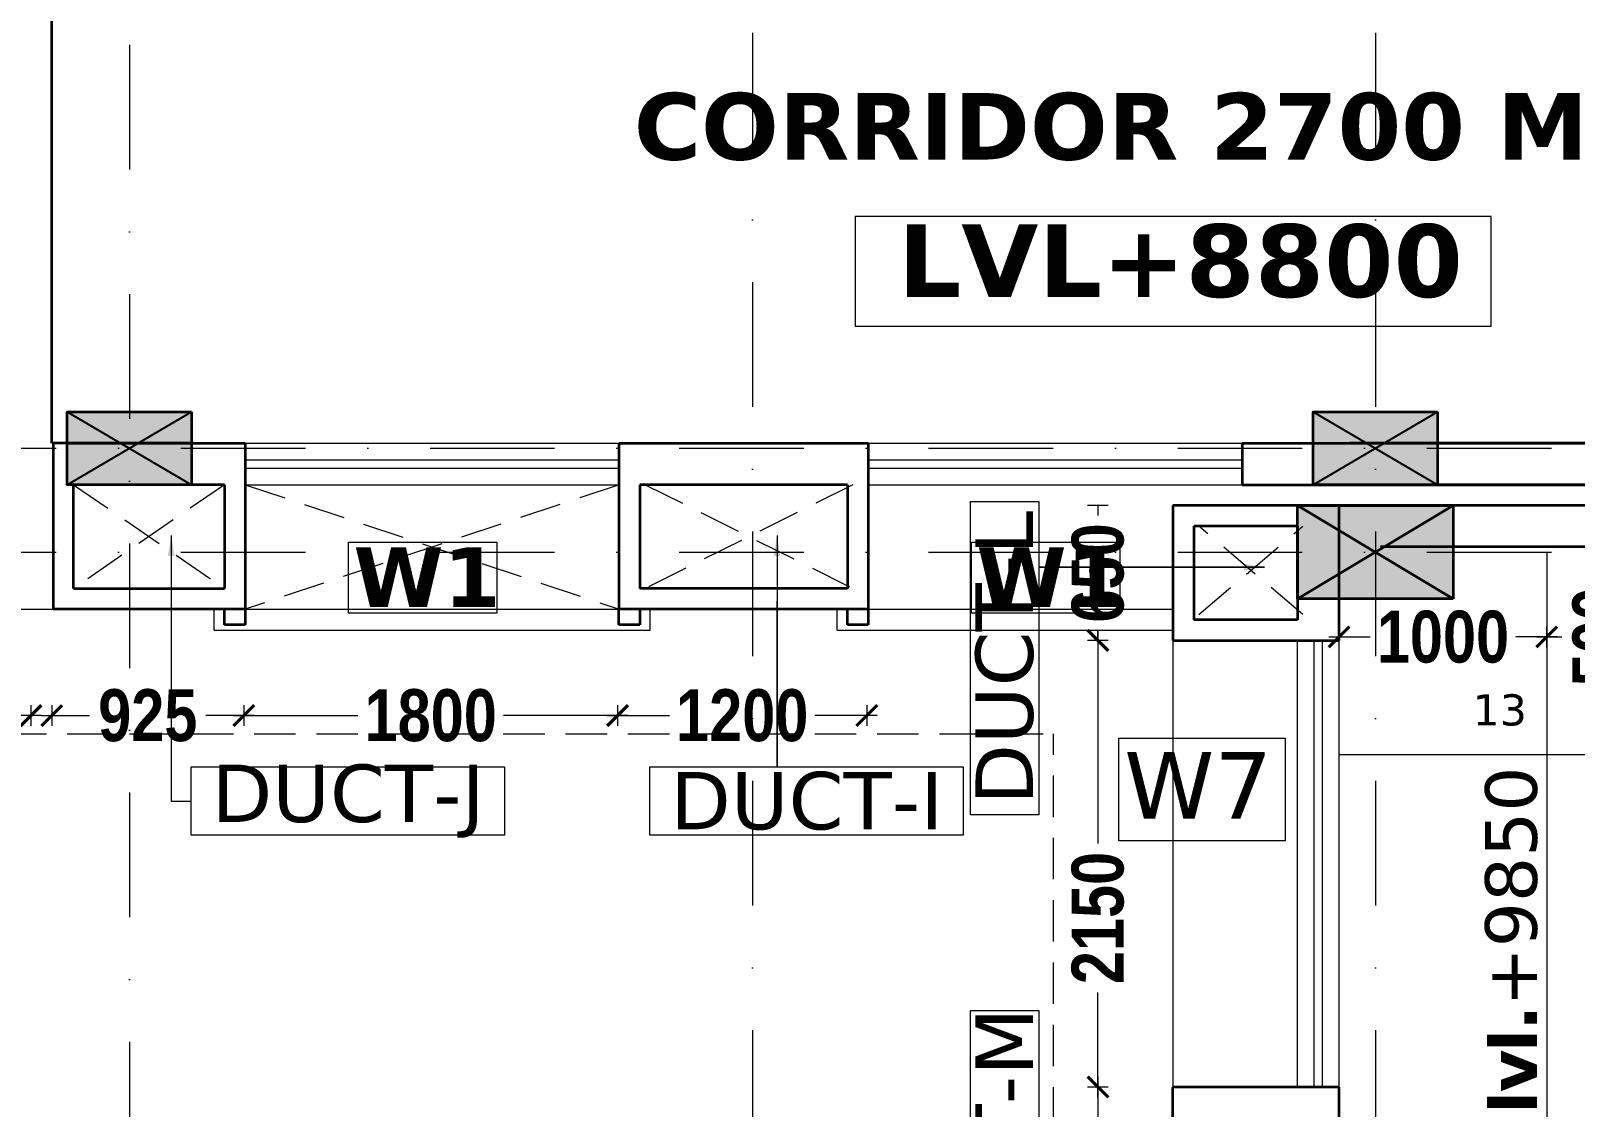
# Model space of a CAD drawing. Header units: millimetres. Extents: x -3092155 to 4513934, y -12317808 to 1850003.
# Drawn here: x -444989 to -437553, y -5530008 to -5524827 of the extents above; entities that cross this region are included whole.
import ezdxf

# ---------------------------------------------------------------- set-up
doc = ezdxf.new("R2010")
doc.units = ezdxf.units.MM
doc.header["$LTSCALE"] = 2
doc.header["$MEASUREMENT"] = 0
doc.header["$PDMODE"] = 34
doc.header["$PDSIZE"] = 500
doc.linetypes.add('DASHDOT', pattern=[1, 0.5, -0.25, 0, -0.25])
doc.linetypes.add('DASHED2', pattern=[0.375, 0.25, -0.125])
for name, color, linetype, lineweight in [('coloumn', 10, 'Continuous', 35), ('cornice', 12, 'Continuous', 25), ('D DIM', 250, 'Continuous', 9), ('DUCT', 37, 'Continuous', 35), ('expen. jt.', 130, 'Continuous', 35), ('glass', 5, 'Continuous', 15), ('GRID', 251, 'DASHDOT', 5), ('Layer1', 251, 'Continuous', 0), ('SILL', 74, 'Continuous', 9), ('Step', 251, 'Continuous', 9), ('TEXT', 7, 'Continuous', 13), ('VENTI', 162, 'Continuous', 5), ('W1', 162, 'Continuous', 5), ('W6', 162, 'Continuous', 5), ('WAll', 250, 'Continuous', 35)]:
    doc.layers.add(name, color=color, linetype=linetype, lineweight=lineweight)
doc.layers.add('DOT', color=7, linetype='DASHED2', lineweight=0, true_color=0x89067c)
doc.layers.add('duct text', color=7, linetype='Continuous', lineweight=5, true_color=0x30182a)
doc.styles.add('door', font='arial.ttf', dxfattribs={"height": 70})
doc.styles.add('INNER DIM', font='ARIALNB.TTF', dxfattribs={"height": 250})
doc.styles.add('style2', font='verdana.ttf')
doc.dimstyles.new('DOOR', dxfattribs={"dimtxt": 100, "dimasz": 100, "dimexe": 25, "dimexo": 50, "dimgap": 25, "dimtad": 0, "dimtih": 1, "dimtoh": 1, "dimdec": 0, "dimzin": 3, "dimdsep": 46, "dimtxsty": 'door', "dimblk": 'OBLIQUE', "dimcen": 200, "dimclrd": 256, "dimclre": 256, "dimclrt": 256, "dimadec": 0, "dimazin": 0, "dimtfac": 1, "dimtdec": 0, "dimtofl": 0, "dimtmove": 2, "dimatfit": 3, "dimfxl": 300, "dimfxlon": 1, "dimfrac": 1, "dimtolj": 1, "dimtzin": 0, "dimlwd": -1, "dimlwe": -1, "dimarcsym": 0})
doc.dimstyles.new('external final', dxfattribs={"dimscale": 0, "dimtxt": 250, "dimasz": 100, "dimexe": 50, "dimexo": 50, "dimgap": 50, "dimtad": 0, "dimdec": 0, "dimzin": 0, "dimdsep": 46, "dimtxsty": 'INNER DIM', "dimblk": 'ARCHTICK', "dimcen": 100, "dimdle": 50, "dimclrd": 256, "dimclre": 256, "dimclrt": 256, "dimadec": 0, "dimazin": 0, "dimtfac": 1, "dimtdec": 0, "dimtix": 1, "dimtmove": 1, "dimatfit": 3, "dimfxl": 50, "dimfxlon": 1, "dimtolj": 1, "dimtzin": 0, "dimlwd": -1, "dimlwe": -1, "dimarcsym": 1})

# ---------------------------------------------------------------- blocks, each defined once
blk = doc.blocks.new('_ArchTick')
at = {"color": 0, "linetype": 'ByBlock', "const_width": 0.15}
blk.add_lwpolyline([(-0.5, -0.5), (0.5, 0.5)], dxfattribs=at)
blk = doc.blocks.new('*D103')
at = {"layer": 'D DIM', "ltscale": 100, "transparency": 16777216}
for p, q in [((-439800.5, -5529911.2), (-439900.5, -5529911.2)), ((-439850.5, -5529861.2), (-439850.5, -5530137.9)), ((-439850.5, -5530811.2), (-439850.5, -5530690)), ((-439800.5, -5530761.2), (-439900.5, -5530761.2))]:
    blk.add_line(p, q, dxfattribs=at)
at = {"layer": 'Defpoints', "color": 0, "lineweight": 50, "ltscale": 100, "transparency": 16777216}
for p in [(-439850.5, -5529911.2), (-439497.8, -5529911.2), (-439488.5, -5530761.2)]:
    blk.add_point(p, dxfattribs=at)
at = {"layer": 'D DIM', "ltscale": 100, "transparency": 16777216, "xscale": 100, "yscale": 100, "zscale": 100}
for p, rotation in [((-439850.5, -5529911.2), 90), ((-439850.5, -5530761.2), 270)]:
    blk.add_blockref('_ArchTick', p, dxfattribs=dict(at, rotation=rotation))
at = {"layer": 'D DIM', "ltscale": 100, "transparency": 16777216, "insert": (-439850.5, -5530414), "char_height": 250, "attachment_point": 5, "rotation": 90, "style": 'INNER DIM'}
blk.add_mtext('\\A1;850', dxfattribs=at)
blk = doc.blocks.new('*D104')
at = {"layer": 'D DIM', "ltscale": 100, "transparency": 16777216}
for p, q in [((-439800.5, -5527761.2), (-439900.5, -5527761.2)), ((-439850.5, -5527711.2), (-439850.5, -5528739.5)), ((-439850.5, -5529961.2), (-439850.5, -5529455.5)), ((-439800.5, -5529911.2), (-439900.5, -5529911.2))]:
    blk.add_line(p, q, dxfattribs=at)
at = {"layer": 'Defpoints', "color": 0, "lineweight": 50, "ltscale": 100, "transparency": 16777216}
for p in [(-439850.5, -5527761.2), (-439488.5, -5527761.2), (-439497.8, -5529911.2)]:
    blk.add_point(p, dxfattribs=at)
at = {"layer": 'D DIM', "ltscale": 100, "transparency": 16777216, "xscale": 100, "yscale": 100, "zscale": 100}
for p, rotation in [((-439850.5, -5527761.2), 90), ((-439850.5, -5529911.2), 270)]:
    blk.add_blockref('_ArchTick', p, dxfattribs=dict(at, rotation=rotation))
at = {"layer": 'D DIM', "ltscale": 100, "transparency": 16777216, "insert": (-439850.5, -5529097.5), "char_height": 250, "attachment_point": 5, "rotation": 90, "style": 'INNER DIM'}
blk.add_mtext('\\A1;2150', dxfattribs=at)
blk = doc.blocks.new('*D105')
at = {"layer": 'D DIM', "ltscale": 100, "transparency": 16777216}
for p, q in [((-439800.5, -5527111.2), (-439900.5, -5527111.2)), ((-439850.5, -5527111.2), (-439850.5, -5527160.3)), ((-439800.5, -5527761.2), (-439900.5, -5527761.2)), ((-439850.5, -5527761.2), (-439850.5, -5527712.1))]:
    blk.add_line(p, q, dxfattribs=at)
at = {"layer": 'Defpoints', "color": 0, "lineweight": 50, "ltscale": 100, "transparency": 16777216}
for p in [(-439850.5, -5527111.2), (-439488.5, -5527111.2), (-439488.5, -5527761.2)]:
    blk.add_point(p, dxfattribs=at)
at = {"layer": 'D DIM', "ltscale": 100, "transparency": 16777216, "insert": (-439850.5, -5527436.2), "char_height": 250, "attachment_point": 5, "rotation": 90, "style": 'INNER DIM'}
blk.add_mtext('\\A1;650', dxfattribs=at)
blk = doc.blocks.new('*D106')
at = {"layer": 'D DIM', "ltscale": 100, "transparency": 16777216}
for p, q in [((-442213.5, -5528122.8), (-441913.7, -5528122.8)), ((-442163.5, -5528072.8), (-442163.5, -5528172.8)), ((-440913.5, -5528122.8), (-441213.3, -5528122.8)), ((-440963.5, -5528072.8), (-440963.5, -5528172.8))]:
    blk.add_line(p, q, dxfattribs=at)
at = {"layer": 'Defpoints', "color": 0, "lineweight": 50, "ltscale": 100, "transparency": 16777216}
for p in [(-442163.5, -5527611.2), (-440963.5, -5527611.2), (-442163.5, -5528122.8)]:
    blk.add_point(p, dxfattribs=at)
at = {"layer": 'D DIM', "ltscale": 100, "transparency": 16777216, "xscale": 100, "yscale": 100, "zscale": 100, "rotation": 180}
blk.add_blockref('_ArchTick', (-442163.5, -5528122.8), dxfattribs=at)
at = {"layer": 'D DIM', "ltscale": 100, "transparency": 16777216, "xscale": 100, "yscale": 100, "zscale": 100}
blk.add_blockref('_ArchTick', (-440963.5, -5528122.8), dxfattribs=at)
at = {"layer": 'D DIM', "ltscale": 100, "transparency": 16777216, "insert": (-441563.5, -5528122.8), "char_height": 250, "attachment_point": 5, "style": 'INNER DIM'}
blk.add_mtext('\\A1;1200', dxfattribs=at)
blk = doc.blocks.new('*D107')
at = {"layer": 'D DIM', "ltscale": 100, "transparency": 16777216}
for p, q in [((-444013.5, -5528122.8), (-443413.7, -5528122.8)), ((-443963.5, -5528072.8), (-443963.5, -5528172.8)), ((-442113.5, -5528122.8), (-442713.3, -5528122.8)), ((-442163.5, -5528072.8), (-442163.5, -5528172.8))]:
    blk.add_line(p, q, dxfattribs=at)
at = {"layer": 'Defpoints', "color": 0, "lineweight": 50, "ltscale": 100, "transparency": 16777216}
for p in [(-443963.5, -5527611.2), (-442163.5, -5527611.2), (-443963.5, -5528122.8)]:
    blk.add_point(p, dxfattribs=at)
at = {"layer": 'D DIM', "ltscale": 100, "transparency": 16777216, "xscale": 100, "yscale": 100, "zscale": 100, "rotation": 180}
blk.add_blockref('_ArchTick', (-443963.5, -5528122.8), dxfattribs=at)
at = {"layer": 'D DIM', "ltscale": 100, "transparency": 16777216, "xscale": 100, "yscale": 100, "zscale": 100}
blk.add_blockref('_ArchTick', (-442163.5, -5528122.8), dxfattribs=at)
at = {"layer": 'D DIM', "ltscale": 100, "transparency": 16777216, "insert": (-443063.5, -5528122.8), "char_height": 250, "attachment_point": 5, "style": 'INNER DIM'}
blk.add_mtext('\\A1;1800', dxfattribs=at)
blk = doc.blocks.new('*D108')
at = {"layer": 'D DIM', "ltscale": 100, "transparency": 16777216}
for p, q in [((-444938.5, -5528122.8), (-444706, -5528122.8)), ((-444888.5, -5528072.8), (-444888.5, -5528172.8)), ((-443913.5, -5528122.8), (-444145.9, -5528122.8)), ((-443963.5, -5528072.8), (-443963.5, -5528172.8))]:
    blk.add_line(p, q, dxfattribs=at)
at = {"layer": 'Defpoints', "color": 0, "lineweight": 50, "ltscale": 100, "transparency": 16777216}
for p in [(-444888.5, -5527611.2), (-443963.5, -5527611.2), (-444888.5, -5528122.8)]:
    blk.add_point(p, dxfattribs=at)
at = {"layer": 'D DIM', "ltscale": 100, "transparency": 16777216, "xscale": 100, "yscale": 100, "zscale": 100, "rotation": 180}
blk.add_blockref('_ArchTick', (-444888.5, -5528122.8), dxfattribs=at)
at = {"layer": 'D DIM', "ltscale": 100, "transparency": 16777216, "xscale": 100, "yscale": 100, "zscale": 100}
blk.add_blockref('_ArchTick', (-443963.5, -5528122.8), dxfattribs=at)
at = {"layer": 'D DIM', "ltscale": 100, "transparency": 16777216, "insert": (-444426, -5528122.8), "char_height": 250, "attachment_point": 5, "style": 'INNER DIM'}
blk.add_mtext('\\A1;925', dxfattribs=at)
blk = doc.blocks.new('*D109')
at = {"layer": 'D DIM', "ltscale": 100, "transparency": 16777216}
for p, q in [((-445738.6, -5528122.8), (-445614.4, -5528122.8)), ((-445688.6, -5528072.8), (-445688.6, -5528172.8)), ((-444938.5, -5528122.8), (-445062.7, -5528122.8)), ((-444988.5, -5528072.8), (-444988.5, -5528172.8))]:
    blk.add_line(p, q, dxfattribs=at)
at = {"layer": 'Defpoints', "color": 0, "lineweight": 50, "ltscale": 100, "transparency": 16777216}
for p in [(-445688.6, -5527611.2), (-444988.5, -5527611.2), (-445688.6, -5528122.8)]:
    blk.add_point(p, dxfattribs=at)
at = {"layer": 'D DIM', "ltscale": 100, "transparency": 16777216, "xscale": 100, "yscale": 100, "zscale": 100, "rotation": 180}
blk.add_blockref('_ArchTick', (-445688.6, -5528122.8), dxfattribs=at)
at = {"layer": 'D DIM', "ltscale": 100, "transparency": 16777216, "xscale": 100, "yscale": 100, "zscale": 100}
blk.add_blockref('_ArchTick', (-444988.5, -5528122.8), dxfattribs=at)
at = {"layer": 'D DIM', "ltscale": 100, "transparency": 16777216, "insert": (-445338.5, -5528122.8), "char_height": 250, "attachment_point": 5, "style": 'INNER DIM'}
blk.add_mtext('\\A1;700', dxfattribs=at)
blk = doc.blocks.new('*D851')
at = {"layer": 'D DIM', "ltscale": 100, "transparency": 16777216}
for p, q in [((-438738.9, -5527744.5), (-438539.1, -5527744.5)), ((-438688.9, -5527794.5), (-438688.9, -5527694.5)), ((-437638.9, -5527744.5), (-437838.7, -5527744.5)), ((-437688.9, -5527794.5), (-437688.9, -5527694.5))]:
    blk.add_line(p, q, dxfattribs=at)
at = {"layer": 'Defpoints', "color": 0, "lineweight": 50, "ltscale": 100, "transparency": 16777216}
for p in [(-437688.9, -5527744.5), (-438688.9, -5527854), (-437688.9, -5527854)]:
    blk.add_point(p, dxfattribs=at)
at = {"layer": 'D DIM', "ltscale": 100, "transparency": 16777216, "xscale": 100, "yscale": 100, "zscale": 100, "rotation": 180}
blk.add_blockref('_ArchTick', (-438688.9, -5527744.5), dxfattribs=at)
at = {"layer": 'D DIM', "ltscale": 100, "transparency": 16777216, "xscale": 100, "yscale": 100, "zscale": 100}
blk.add_blockref('_ArchTick', (-437688.9, -5527744.5), dxfattribs=at)
at = {"layer": 'D DIM', "ltscale": 100, "transparency": 16777216, "insert": (-438188.9, -5527744.5), "char_height": 250, "attachment_point": 5, "style": 'INNER DIM'}
blk.add_mtext('\\A1;1000', dxfattribs=at)
blk = doc.blocks.new('*D852')
at = {"layer": 'D DIM', "ltscale": 100, "transparency": 16777216}
for p, q in [((-437738.9, -5527744.5), (-437616.5, -5527744.5)), ((-437688.9, -5527794.5), (-437688.9, -5527694.5)), ((-437138.9, -5527744.5), (-437261.4, -5527744.5)), ((-437188.9, -5527744.5), (-437188.9, -5527694.5))]:
    blk.add_line(p, q, dxfattribs=at)
at = {"layer": 'Defpoints', "color": 0, "lineweight": 50, "ltscale": 100, "transparency": 16777216}
for p in [(-437188.9, -5527744.5), (-437188.9, -5527744.5), (-437688.9, -5527854)]:
    blk.add_point(p, dxfattribs=at)
at = {"layer": 'D DIM', "ltscale": 100, "transparency": 16777216, "xscale": 100, "yscale": 100, "zscale": 100, "rotation": 180}
blk.add_blockref('_ArchTick', (-437688.9, -5527744.5), dxfattribs=at)
at = {"layer": 'D DIM', "ltscale": 100, "transparency": 16777216, "xscale": 100, "yscale": 100, "zscale": 100}
blk.add_blockref('_ArchTick', (-437188.9, -5527744.5), dxfattribs=at)
at = {"layer": 'D DIM', "ltscale": 100, "transparency": 16777216, "insert": (-437438.9, -5527744.5), "char_height": 250, "attachment_point": 5, "rotation": 90, "style": 'INNER DIM'}
blk.add_mtext('\\A1;500', dxfattribs=at)
blk = doc.blocks.new('S.F')
at = {"layer": 'coloumn', "ltscale": 100}
for points in [[(41455.5, -5834856.2), (41455.5, -5835206.2), (40855.5, -5835206.2), (40855.5, -5834856.2)], [(47455.5, -5834856.2), (47455.5, -5835206.2), (46855.5, -5835206.2), (46855.5, -5834856.2)], [(47530.5, -5835756.2), (47530.5, -5835306.2), (46780.5, -5835306.2), (46780.5, -5835756.2)]]:
    blk.add_hatch(color=256, dxfattribs=at).paths.add_polyline_path(points)
at = {"layer": 'coloumn', "lineweight": 25, "ltscale": 100}
for p, q in [((40855.5, -5835206.2), (41455.5, -5834856.2)), ((40855.5, -5834856.2), (41455.5, -5835206.2)), ((46855.5, -5835206.2), (47455.5, -5834856.2)), ((46855.5, -5834856.2), (47455.5, -5835206.2))]:
    blk.add_line(p, q, dxfattribs=at)
at = {"layer": 'coloumn', "ltscale": 100}
for p, q in [((46780.5, -5835756.2), (46780.5, -5835306.2)), ((46780.5, -5835306.2), (47530.5, -5835306.2)), ((47530.5, -5835306.2), (47530.5, -5835756.2)), ((47530.5, -5835756.2), (46780.5, -5835756.2))]:
    blk.add_line(p, q, dxfattribs=at)
for points in [[(41455.5, -5834856.2), (41455.5, -5835206.2), (40855.5, -5835206.2), (40855.5, -5834856.2)], [(47455.5, -5834856.2), (47455.5, -5835206.2), (46855.5, -5835206.2), (46855.5, -5834856.2)]]:
    blk.add_lwpolyline(points, close=True, dxfattribs=at)
blk.add_lwpolyline([(47530.5, -5835756.2), (46780.5, -5835306.2), (47530.5, -5835306.2), (46780.5, -5835756.2)], dxfattribs=at)
blk = doc.blocks.new('YJJYH')
at = {"layer": 'Step', "ltscale": 15000}
for p, q in [((-64187.6, -5689300.5), (-64187.6, -5695200.5)), ((-58187.6, -5690275.5), (-65187.6, -5690275.5))]:
    blk.add_line(p, q, dxfattribs=at)
blk = doc.blocks.new('_Oblique')
at = {"color": 0, "linetype": 'ByBlock', "lineweight": -2}
blk.add_line((-0.5, -0.5), (0.5, 0.5), dxfattribs=at)
blk = doc.blocks.new('tyyhht')
at = {"layer": 'DUCT', "ltscale": 100}
for p, q in [((-456314, -5835881.2), (-456314, -5835806.2)), ((-456214, -5835806.2), (-456214, -5835881.2)), ((-454414, -5835881.2), (-454414, -5835806.2)), ((-454314, -5835806.2), (-454314, -5835881.2)), ((-456214, -5835881.2), (-456314, -5835881.2)), ((-454314, -5835881.2), (-454414, -5835881.2))]:
    blk.add_line(p, q, dxfattribs=at)
at = {"layer": 'SILL', "ltscale": 100}
for p, q in [((-456364, -5835906.2), (-456364, -5835806.2)), ((-454264.4, -5835906.2), (-454264.4, -5835806.2)), ((-456364, -5835906.2), (-454264.4, -5835906.2))]:
    blk.add_line(p, q, dxfattribs=at)
blk = doc.blocks.new('hyh')
at = {"layer": 'duct text', "ltscale": 0.1}
for points in [[(-177209.1, -5572590.2), (-177209.1, -5571081.8), (-176880, -5571081.8), (-176880, -5572590.2)], [(-180961.6, -5572360.1), (-179453.3, -5572360.1), (-179453.3, -5572689.2), (-180961.6, -5572689.2)], [(-178753.2, -5572360.1), (-177244.9, -5572360.1), (-177244.9, -5572689.2), (-178753.2, -5572689.2)], [(-177209.1, -5575040.4), (-177209.1, -5573532.1), (-176880, -5573532.1), (-176880, -5575040.4)]]:
    blk.add_lwpolyline(points, close=True, dxfattribs=at)
at = {"layer": 'duct text', "ltscale": 0.1, "char_height": 276.639, "width": 1547.237, "attachment_point": 5, "rotation": 90, "style": 'style2'}
for s, insert in [('\\pt3043;DUCT-L', (-177044.4, -5571834.6)), ('\\pt3043;DUCT-M', (-177044.4, -5574284.9))]:
    blk.add_mtext(s, dxfattribs=dict(at, insert=insert))
at = {"layer": 'duct text', "ltscale": 0.1, "char_height": 276.639, "width": 1547.237, "attachment_point": 5, "style": 'style2'}
for s, insert in [('\\pt3043;DUCT-J', (-180206, -5572524.8)), ('\\pt3043;DUCT-I', (-177997.7, -5572524.8))]:
    blk.add_mtext(s, dxfattribs=dict(at, insert=insert))
at = {"layer": 'duct text', "ltscale": 0.1}
for points in [[(-181058.3, -5571245.2), (-181058.3, -5572524.6), (-180961.6, -5572524.6)], [(-178141.1, -5571245.2), (-178141.1, -5572360.1), (-178141.1, -5571561.3)], [(-175793.8, -5571397.9), (-176880, -5571397.9), (-175793.8, -5571397.9)]]:
    blk.add_leader(points, dimstyle='DOOR', dxfattribs=at)

msp = doc.modelspace()

# ---------------------------------------------------------------- linework, layer by layer
at = {"layer": 'DOT', "ltscale": 400}
for p, q in [((-444783.1, -5527011.2), (-444056.4, -5527511.2)), ((-444056.4, -5527011.2), (-444783.1, -5527511.2)), ((-442156.4, -5527011.2), (-443956.4, -5527611.2)), ((-443956.4, -5527011.2), (-442156.4, -5527611.2)), ((-441030.6, -5527011.2), (-442030.6, -5527511.2)), ((-442030.6, -5527011.2), (-441030.6, -5527511.2)), ((-439363.9, -5527636.2), (-438863.9, -5527211.2)), ((-438863.9, -5527636.2), (-439363.9, -5527211.2)), ((-458013.9, -5528211.2), (-440063.9, -5528211.2)), ((-440063.9, -5534611.2), (-440063.9, -5528211.2))]:
    msp.add_line(p, q, dxfattribs=at)
at = {"layer": 'DOT', "linetype": 'Continuous', "ltscale": 400}
for p, q in [((-457414.3, -5527611.2), (-439489.3, -5527611.2)), ((-439489.3, -5527761.2), (-439489.3, -5536111.2))]:
    msp.add_line(p, q, dxfattribs=at)
at = {"layer": 'DUCT', "ltscale": 100}
for p, q in [((-444214, -5526811.2), (-444881.4, -5526811.2)), ((-444881.4, -5526811.2), (-444881.4, -5527611.2)), ((-444814.3, -5526811.2), (-443956.4, -5526811.2)), ((-443956.4, -5526811.2), (-443956.4, -5527611.2)), ((-442156.4, -5526811.2), (-440956.4, -5526811.2)), ((-442156.4, -5527611.2), (-442156.4, -5526811.2)), ((-440956.4, -5526811.2), (-440956.4, -5527611.2)), ((-439156.3, -5526811.2), (-439156.3, -5527011.2)), ((-439156.3, -5526811.2), (-438678.3, -5526811.2)), ((-444056.4, -5527011.2), (-444783.1, -5527011.2)), ((-444783.1, -5527511.2), (-444783.1, -5527011.2)), ((-444056.4, -5527011.2), (-444056.4, -5527511.2)), ((-441056.4, -5527011.2), (-442056.4, -5527011.2)), ((-442056.4, -5527011.2), (-442056.4, -5527511.2)), ((-441056.4, -5527011.2), (-441056.4, -5527511.2)), ((-439156.3, -5527011.2), (-438678.3, -5527011.2)), ((-439489.3, -5527111.2), (-439489.3, -5527761.2)), ((-438689.3, -5527111.2), (-439489.3, -5527111.2)), ((-438689.3, -5527761.2), (-438689.3, -5527111.2)), ((-439389.3, -5527211.2), (-439389.3, -5527661.2)), ((-438889.3, -5527211.2), (-439389.3, -5527211.2)), ((-438889.3, -5527211.2), (-438889.3, -5527661.2)), ((-444783.1, -5527511.2), (-444056.4, -5527511.2)), ((-441056.4, -5527511.2), (-442056.4, -5527511.2)), ((-443956.4, -5527611.2), (-444881.4, -5527611.2)), ((-440956.4, -5527611.2), (-442156.4, -5527611.2)), ((-441056.8, -5527686.2), (-441056.8, -5527611.2)), ((-440956.8, -5527611.2), (-440956.8, -5527686.2)), ((-440956.8, -5527686.2), (-441056.8, -5527686.2)), ((-438889.3, -5527661.2), (-439389.3, -5527661.2)), ((-439489.3, -5527761.2), (-438689.3, -5527761.2)), ((-439489.3, -5530761.2), (-439489.3, -5529911.2)), ((-438889.3, -5529911.2), (-439489.3, -5529911.2)), ((-438689.3, -5529911.2), (-438889.3, -5529911.2)), ((-438689.3, -5530761.2), (-438689.3, -5529911.2))]:
    msp.add_line(p, q, dxfattribs=at)
at = {"layer": 'expen. jt.', "ltscale": 100}
for p, q in [((-444889.3, -5514061.2), (-444889.3, -5526811.2)), ((-438889.3, -5527011.2), (-393716.4, -5527011.2)), ((-393959.3, -5527111.2), (-438889.3, -5527111.2))]:
    msp.add_line(p, q, dxfattribs=at)
at = {"layer": 'glass', "ltscale": 100}
for p, q in [((-443956.4, -5526891.2), (-442156.4, -5526891.2)), ((-443956.4, -5526931.2), (-442156.4, -5526931.2)), ((-440956.3, -5526891.2), (-439156.3, -5526891.2)), ((-440956.3, -5526931.2), (-439156.3, -5526931.2)), ((-438809.3, -5529911.2), (-438809.3, -5527761.2)), ((-438769.3, -5529911.2), (-438769.3, -5527761.2))]:
    msp.add_line(p, q, dxfattribs=at)
at = {"layer": 'GRID', "color": 5, "ltscale": 600}
for p, q in [((-444513.9, -5498491.5), (-444513.9, -5585571)), ((-441513.9, -5499634.4), (-441513.9, -5584428.2)), ((-438513.9, -5499634.4), (-438513.9, -5584428.2))]:
    msp.add_line(p, q, dxfattribs=at)
at = {"layer": 'GRID', "color": 6, "ltscale": 600}
for p, q in [((-461068.2, -5526836.2), (-366440.7, -5526836.2)), ((-461068.2, -5527336.2), (-366440.7, -5527336.2))]:
    msp.add_line(p, q, dxfattribs=at)
at = {"layer": 'Layer1', "ltscale": 100}
msp.add_lwpolyline([(-437957, -5525720.8), (-441019.6, -5525720.8), (-441019.6, -5526247.9), (-437957, -5526247.9)], close=True, dxfattribs=at)
at = {"layer": 'SILL', "ltscale": 100}
for p, q in [((-443956.4, -5526811.2), (-442156.4, -5526811.2)), ((-440956.3, -5526811.2), (-439156.3, -5526811.2)), ((-443956.4, -5527011.2), (-442156.4, -5527011.2)), ((-440956.3, -5527011.2), (-439156.3, -5527011.2)), ((-441106.8, -5527711.2), (-441106.8, -5527611.2)), ((-441106.8, -5527711.2), (-439489.7, -5527711.2)), ((-438889.3, -5529911.2), (-438889.3, -5527761.2)), ((-438689.3, -5529911.2), (-438689.3, -5527761.2))]:
    msp.add_line(p, q, dxfattribs=at)
at = {"layer": 'VENTI', "ltscale": 100}
for points in [[(-443459.5, -5527288.7), (-442744.6, -5527288.7), (-442744.6, -5527630.6), (-443459.5, -5527630.6)], [(-440459.4, -5527288.7), (-439744.5, -5527288.7), (-439744.5, -5527630.6), (-440459.4, -5527630.6)]]:
    msp.add_lwpolyline(points, close=True, dxfattribs=at)
at = {"layer": 'W6', "ltscale": 0.1}
for p, q in [((-439749.9, -5528231.8), (-438948.2, -5528231.8)), ((-439749.9, -5528725.8), (-439749.9, -5528231.8)), ((-438948.2, -5528231.8), (-438948.2, -5528725.8)), ((-438948.2, -5528725.8), (-439749.9, -5528725.8))]:
    msp.add_line(p, q, dxfattribs=at)
at = {"layer": 'WAll', "ltscale": 100}
for p, q in [((-438814.3, -5526811.2), (-432214.3, -5526811.2)), ((-432214.3, -5526811.2), (-438639.3, -5526811.2)), ((-425569.3, -5527011.2), (-438814.3, -5527011.2)), ((-425769.3, -5527311.2), (-438489.3, -5527311.2))]:
    msp.add_line(p, q, dxfattribs=at)

# ---------------------------------------------------------------- block references
at = {"layer": 'coloumn'}
msp.add_blockref('S.F', (-485670.2, 308195), dxfattribs=at)
at = {"layer": 'cornice', "color": 3, "lineweight": 50}
for name, p in [('hyh', (-263254.8, 43989.8)), ('tyyhht', (12257.2, 308195))]:
    msp.add_blockref(name, p, dxfattribs=at)
at = {"layer": 'D DIM'}
msp.add_blockref('YJJYH', (-373501.8, 161963.5), dxfattribs=at)

# ---------------------------------------------------------------- texts
at = {"layer": 'TEXT', "ltscale": 0.1, "attachment_point": 5, "style": 'style2'}
for s, insert, char_height in [('{\\fVerdana|b1|i0|c0|p34;\\H1.2857x;CORRIDOR 2700 MM WD.\\H0.77778x;  }', (-438982, -5525289), 250), ('\\pt3850;{\\fVerdana|b1|i0|c0|p34;LVL+8800}', (-439453.7, -5525935.7), 350), ('13', (-437915.6, -5528097), 150)]:
    msp.add_mtext(s, dxfattribs=dict(at, insert=insert, char_height=char_height))
at = {"layer": 'TEXT', "ltscale": 0.1, "insert": (-437859, -5529203.7), "char_height": 230, "attachment_point": 5, "rotation": 90, "style": 'style2'}
msp.add_mtext('{\\fVerdana|b1|i0|c0|p34;\\T0.95;lvl.\\fVerdana|b0|i0|c0|p34;\\H1.0833x;\\T1;+9850}', dxfattribs=at)
at = {"layer": 'W1', "ltscale": 100, "char_height": 287, "width": 641.269, "attachment_point": 1, "style": 'style2'}
for insert in [(-443435.7, -5527313), (-440435.6, -5527313)]:
    msp.add_mtext('{\\fVerdana|b1|i0|c0|p34;W1}', dxfattribs=dict(at, insert=insert))
at = {"layer": 'W6', "style": 'style2'}
msp.add_text('W7', height=320, dxfattribs=at).set_placement((-439724, -5528618.9))

# ---------------------------------------------------------------- dimensions: what is measured, and where the dimension line sits
at = {"layer": 'D DIM', "ltscale": 100}
dim = msp.add_linear_dim(base=(-439850.5, -5527111.2), p1=(-439488.5, -5527761.2), p2=(-439488.5, -5527111.2), angle=90, dimstyle='external final', override={"dimscale": 1}, dxfattribs=at)
dim.commit()
dim.dimension.update_dxf_attribs({"geometry": '*D105', "text_midpoint": (-439850.5, -5527436.2)})
dim = msp.add_linear_dim(base=(-437188.9, -5527744.5), p1=(-437688.9, -5527854), p2=(-437188.9, -5527744.5), dimstyle='external final', override={"dimscale": 1}, dxfattribs=at)
dim.commit()
dim.dimension.update_dxf_attribs({"geometry": '*D852', "text_midpoint": (-437438.9, -5527744.5), "text_rotation": 90})
for base, p1, p2, picture, middle in [((-445688.6, -5528122.8), (-444988.5, -5527611.2), (-445688.6, -5527611.2), '*D109', (-445338.5, -5528122.8)), ((-444888.5, -5528122.8), (-443963.5, -5527611.2), (-444888.5, -5527611.2), '*D108', (-444426, -5528122.8)), ((-443963.5, -5528122.8), (-442163.5, -5527611.2), (-443963.5, -5527611.2), '*D107', (-443063.5, -5528122.8)), ((-442163.5, -5528122.8), (-440963.5, -5527611.2), (-442163.5, -5527611.2), '*D106', (-441563.5, -5528122.8)), ((-437688.9, -5527744.5), (-438688.9, -5527854), (-437688.9, -5527854), '*D851', (-438188.9, -5527744.5))]:
    dim = msp.add_linear_dim(base=base, p1=p1, p2=p2, dimstyle='external final', override={"dimscale": 1}, dxfattribs=at)
    dim.commit()
    dim.dimension.update_dxf_attribs({"geometry": picture, "text_midpoint": middle})
for base, p1, p2, picture, middle in [((-439850.5, -5527761.2), (-439497.8, -5529911.2), (-439488.5, -5527761.2), '*D104', (-439850.5, -5529097.5)), ((-439850.5, -5529911.2), (-439488.5, -5530761.2), (-439497.8, -5529911.2), '*D103', (-439850.5, -5530414))]:
    dim = msp.add_linear_dim(base=base, p1=p1, p2=p2, angle=90, dimstyle='external final', override={"dimscale": 1}, dxfattribs=at)
    dim.commit()
    dim.dimension.update_dxf_attribs({"geometry": picture, "text_midpoint": middle, "dimtype": 160})

doc.saveas('drawing.dxf')
